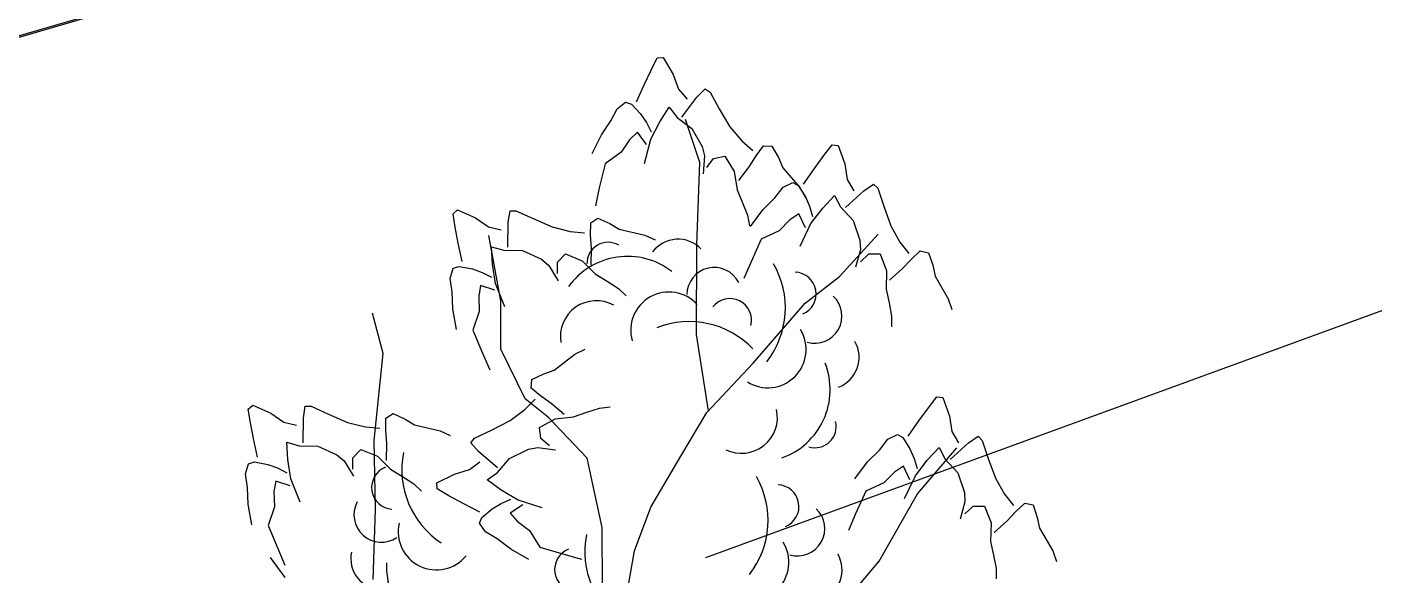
# Model space of a CAD drawing. Header units: millimetres. Extents: x 524954 to 526204, y 9523489 to 9524010.
# Drawn here: x 525505.92 to 525514.59, y 9523670.99 to 9523674.52 of the extents above; entities that cross this region are included whole.
import ezdxf

# ---------------------------------------------------------------- set-up
doc = ezdxf.new("R2010")
doc.units = ezdxf.units.MM
doc.linetypes.add('ACAD_ISO12W100', pattern=[21, 12, -3, 0, -3, 0, -3])
doc.linetypes.add('AXES2', pattern=[28.575, 19.05, -3.175, 3.175, -3.175])
for name, color, linetype in [('Arbre', 34, 'ACAD_ISO12W100'), ('Axe_Route_Existante', 1, 'AXES2'), ('Bord_Route_Existante', 6, 'Continuous')]:
    doc.layers.add(name, color=color, linetype=linetype)
doc.layers.add('Bord_Route_Existante_POLY3D', color=6, linetype='Continuous', plot=False)

# ---------------------------------------------------------------- blocks, each defined once
blk = doc.blocks.new('v088')
at = {"color": 3, "linetype": 'Continuous'}
for p, q in [((0.0161, 12.3965), (0.0546, 12.3999)), ((0.0546, 12.3999), (0.1184, 12.2906)), ((-0.0686, 12.2238), (-0.0239, 12.3184)), ((-0.0239, 12.3184), (0.0161, 12.3965)), ((0.1184, 12.2906), (0.1522, 12.1952)), ((-0.1179, 12.1126), (-0.0686, 12.2238)), ((0.1522, 12.1952), (0.2074, 12.1313)), ((0.1746, 12.0155), (0.2717, 12.1435)), ((0.2717, 12.1435), (0.3242, 12.1966)), ((0.3242, 12.1966), (0.3557, 12.1751)), ((0.3557, 12.1751), (0.415, 12.0689)), ((-0.2828, 11.9912), (-0.2428, 12.0693)), ((-0.2428, 12.0693), (-0.1881, 12.111)), ((-0.1881, 12.111), (-0.1505, 12.0986)), ((-0.1505, 12.0986), (-0.0915, 12.0354)), ((0.0317, 11.9844), (0.0922, 12.0781)), ((0.0922, 12.0781), (0.1437, 12.0135)), ((0.415, 12.0689), (0.4841, 11.9528)), ((-0.344, 11.9013), (-0.2828, 11.9912)), ((-0.0915, 12.0354), (-0.0536, 11.98)), ((-0.0536, 11.98), (-0.0225, 11.9193)), ((-0.0252, 11.8718), (0.0317, 11.9844)), ((0.1437, 12.0135), (0.2395, 11.9416)), ((-0.4033, 11.7804), (-0.344, 11.9013)), ((-0.1123, 11.9179), (-0.1618, 11.8694)), ((-0.0542, 11.8389), (-0.1123, 11.9179)), ((0.2395, 11.9416), (0.3048, 11.8248)), ((0.4841, 11.9528), (0.5601, 11.8616)), ((-0.1618, 11.8694), (-0.2169, 11.7884)), ((-0.066, 11.7153), (-0.0252, 11.8718)), ((0.3048, 11.8248), (0.32, 11.7651)), ((0.5601, 11.8616), (0.6304, 11.8005)), ((0.6527, 11.7656), (0.6994, 11.8293)), ((0.6994, 11.8293), (0.7544, 11.828)), ((0.7544, 11.828), (0.796, 11.7537)), ((1.0886, 11.7676), (1.1424, 11.8368)), ((1.1424, 11.8368), (1.1809, 11.833)), ((1.1809, 11.833), (1.2232, 11.7138)), ((-0.3202, 11.714), (-0.3572, 11.5582)), ((-0.2169, 11.7884), (-0.3202, 11.714)), ((0.32, 11.7651), (0.3106, 11.6498)), ((0.3344, 11.6895), (0.378, 11.7487)), ((0.378, 11.7487), (0.4498, 11.7623)), ((0.4498, 11.7623), (0.5114, 11.6644)), ((0.6075, 11.6944), (0.6527, 11.7656)), ((0.796, 11.7537), (0.824, 11.6885)), ((1.027, 11.683), (1.0886, 11.7676)), ((1.2232, 11.7138), (1.2386, 11.6137)), ((0.5114, 11.6644), (0.5299, 11.5465)), ((0.5418, 11.6075), (0.6075, 11.6944)), ((0.824, 11.6885), (0.9344, 11.5607)), ((0.9578, 11.583), (1.027, 11.683)), ((-0.3572, 11.5582), (-0.3824, 11.4437)), ((0.5299, 11.5465), (0.5653, 11.4632)), ((0.7732, 11.4945), (0.827, 11.5637)), ((0.827, 11.5637), (0.8886, 11.5945)), ((0.8886, 11.5945), (0.9232, 11.5753)), ((0.9232, 11.5753), (0.9693, 11.5022)), ((0.9344, 11.5607), (0.97, 11.497)), ((1.2271, 11.433), (1.3463, 11.5407)), ((1.2386, 11.6137), (1.2809, 11.5407)), ((1.3463, 11.5407), (1.4079, 11.583)), ((1.4079, 11.583), (1.4348, 11.556)), ((1.4348, 11.556), (1.4733, 11.4406)), ((0.5653, 11.4632), (0.5962, 11.3829)), ((0.6962, 11.4176), (0.7732, 11.4945)), ((0.9693, 11.5022), (0.9963, 11.4406)), ((1.0809, 11.4291), (1.1578, 11.5099)), ((1.1578, 11.5099), (1.1963, 11.4368)), ((-1.2987, 11.3921), (-1.2695, 11.4174)), ((-1.2853, 11.3054), (-1.2987, 11.3921)), ((-1.2695, 11.4174), (-1.1537, 11.3664)), ((-1.1537, 11.3664), (-1.0704, 11.3089)), ((-0.9434, 11.3371), (-0.9319, 11.4109)), ((-0.9319, 11.4109), (-0.8938, 11.412)), ((-0.8938, 11.412), (-0.7835, 11.3608)), ((-0.7835, 11.3608), (-0.6595, 11.3072)), ((-0.4126, 11.3334), (-0.3673, 11.3647)), ((-0.3673, 11.3647), (-0.2901, 11.3288)), ((0.5962, 11.3829), (0.6091, 11.3149)), ((0.6155, 11.3099), (0.6962, 11.4176)), ((0.927, 11.3906), (0.8693, 11.3522)), ((0.9693, 11.3022), (0.927, 11.3906)), ((0.9963, 11.4406), (1.0155, 11.3753)), ((1.004, 11.3291), (1.0809, 11.4291)), ((1.1963, 11.4368), (1.2771, 11.3483)), ((1.4733, 11.4406), (1.5194, 11.3137)), ((-1.266, 11.2026), (-1.2853, 11.3054)), ((-1.0704, 11.3089), (-0.9882, 11.2895)), ((-0.9469, 11.1764), (-0.9434, 11.3371)), ((-0.6595, 11.3072), (-0.5444, 11.2779)), ((-0.5444, 11.2779), (-0.4516, 11.2697)), ((-0.4131, 11.2545), (-0.4126, 11.3334)), ((-0.2901, 11.3288), (-0.2291, 11.2925)), ((-0.2291, 11.2925), (-0.0648, 11.2537)), ((0.8001, 11.2829), (0.6847, 11.2291)), ((0.8693, 11.3522), (0.8001, 11.2829)), ((0.9347, 11.1829), (1.004, 11.3291)), ((1.2771, 11.3483), (1.3194, 11.2214)), ((1.5194, 11.3137), (1.5771, 11.2099)), ((-1.2408, 11.0836), (-1.266, 11.2026)), ((-0.4079, 11.1703), (-0.4131, 11.2545)), ((-0.0648, 11.2537), (0.0014, 11.223)), ((0.6847, 11.2291), (0.6193, 11.0829)), ((1.3194, 11.2214), (1.3232, 11.1598)), ((1.5771, 11.2099), (1.6348, 11.1368)), ((-1.0503, 11.1789), (-0.9708, 11.1567)), ((-1.0444, 11.0675), (-1.0503, 11.1789)), ((-0.9708, 11.1567), (-0.851, 11.1547)), ((-0.851, 11.1547), (-0.7296, 11.0984)), ((-0.6257, 11.0796), (-0.5755, 11.1328)), ((-0.5755, 11.1328), (-0.4682, 11.0896)), ((-0.4102, 11.0614), (-0.4079, 11.1703)), ((1.3232, 11.1598), (1.2925, 11.0483)), ((1.3232, 11.0829), (1.3771, 11.1329)), ((1.3771, 11.1329), (1.4502, 11.1329)), ((1.4502, 11.1329), (1.4925, 11.0252)), ((1.6502, 11.0983), (1.7079, 11.1522)), ((1.7079, 11.1522), (1.7617, 11.1406)), ((1.7617, 11.1406), (1.7887, 11.0598)), ((-1.3166, 10.9752), (-1.2967, 11.0411)), ((-1.2967, 11.0411), (-1.2589, 11.0531)), ((-1.2589, 11.0531), (-1.1741, 11.0365)), ((-1.1741, 11.0365), (-1.1109, 11.0139)), ((-1.1109, 11.0139), (-1.0501, 10.983)), ((-1.0245, 10.9429), (-1.0444, 11.0675)), ((-0.7296, 11.0984), (-0.6822, 11.0589)), ((-0.6822, 11.0589), (-0.6222, 10.96)), ((-0.6263, 11.0061), (-0.6257, 11.0796)), ((-0.4682, 11.0896), (-0.3841, 11.005)), ((0.6193, 11.0829), (0.5731, 10.9752)), ((1.4925, 11.0252), (1.4886, 10.906)), ((1.5117, 10.9637), (1.5925, 11.0368)), ((1.5925, 11.0368), (1.6502, 11.0983)), ((1.7887, 11.0598), (1.8041, 10.9906)), ((-1.3032, 10.8885), (-1.3166, 10.9752)), ((-1.122, 10.9292), (-1.1336, 10.8608)), ((-1.0286, 10.8992), (-1.122, 10.9292)), ((-0.9657, 10.7922), (-1.0245, 10.9429)), ((-0.3841, 11.005), (-0.3065, 10.9583)), ((-0.3065, 10.9583), (-0.2344, 10.9114)), ((1.8041, 10.9906), (1.8887, 10.8444)), ((-1.3, 10.7798), (-1.3032, 10.8885)), ((-1.1336, 10.8608), (-1.1308, 10.7629)), ((-0.2344, 10.9114), (-0.1841, 10.8638)), ((1.4886, 10.906), (1.5079, 10.8175)), ((1.8887, 10.8444), (1.9118, 10.7752)), ((-1.2771, 10.6471), (-1.3, 10.7798)), ((-1.1308, 10.7629), (-1.1708, 10.642)), ((1.5079, 10.8175), (1.5233, 10.7329)), ((1.5233, 10.7329), (1.5233, 10.6636)), ((-1.1708, 10.642), (-1.1094, 10.4942)), ((-1.1094, 10.4942), (-1.0628, 10.3867)), ((-0.514, 10.4875), (-0.4484, 10.5194)), ((-0.648, 10.3846), (-0.514, 10.4875)), ((-0.7957, 10.2682), (-0.7912, 10.3231)), ((-0.7912, 10.3231), (-0.7146, 10.3603)), ((-0.7146, 10.3603), (-0.648, 10.3846)), ((-0.7348, 10.218), (-0.7957, 10.2682)), ((-2.6162, 10.1323), (-2.587, 10.1577)), ((-2.587, 10.1577), (-2.4712, 10.1066)), ((-2.2608, 10.0773), (-2.2494, 10.1511)), ((-2.2494, 10.1511), (-2.2113, 10.1522)), ((-2.2113, 10.1522), (-2.101, 10.101)), ((-0.8359, 10.1311), (-0.7709, 10.1978)), ((-0.6662, 10.1688), (-0.7348, 10.218)), ((-0.5833, 10.0982), (-0.6662, 10.1688)), ((-0.3559, 10.1397), (-0.2873, 10.1487)), ((1.7617, 10.1424), (1.8156, 10.2117)), ((1.8156, 10.2117), (1.8541, 10.2078)), ((1.8541, 10.2078), (1.8964, 10.0886)), ((-2.6028, 10.0456), (-2.6162, 10.1323)), ((-2.4712, 10.1066), (-2.3879, 10.0492)), ((-2.2643, 9.9167), (-2.2608, 10.0773)), ((-2.101, 10.101), (-1.977, 10.0475)), ((-1.7305, 9.9947), (-1.7301, 10.0737)), ((-1.7301, 10.0737), (-1.6848, 10.1049)), ((-1.6848, 10.1049), (-1.6075, 10.069)), ((-1.6075, 10.069), (-1.5466, 10.0327)), ((-1.0512, 9.9981), (-0.9313, 10.0604)), ((-0.9313, 10.0604), (-0.8359, 10.1311)), ((-0.7431, 10.0152), (-0.6418, 10.0712)), ((-0.6418, 10.0712), (-0.5231, 10.0829)), ((-0.5231, 10.0829), (-0.4378, 10.1134)), ((-0.4378, 10.1134), (-0.3559, 10.1397)), ((1.7002, 10.0578), (1.7617, 10.1424)), ((1.8964, 10.0886), (1.9118, 9.9886)), ((-2.5835, 9.9428), (-2.6028, 10.0456)), ((-2.3879, 10.0492), (-2.3057, 10.0298)), ((-1.977, 10.0475), (-1.8618, 10.0181)), ((-1.8618, 10.0181), (-1.7691, 10.0099)), ((-1.7254, 9.9105), (-1.7305, 9.9947)), ((-1.5466, 10.0327), (-1.3822, 9.9939)), ((-1.3822, 9.9939), (-1.316, 9.9632)), ((-1.1606, 9.945), (-1.0512, 9.9981)), ((-0.7336, 9.9427), (-0.7431, 10.0152)), ((1.631, 9.9578), (1.7002, 10.0578)), ((1.9118, 9.9886), (1.9541, 9.9155)), ((-2.5582, 9.8238), (-2.5835, 9.9428)), ((-2.3678, 9.9191), (-2.2883, 9.8969)), ((-2.3619, 9.8077), (-2.3678, 9.9191)), ((-2.2883, 9.8969), (-2.1685, 9.895)), ((-2.1685, 9.895), (-2.0471, 9.8386)), ((-1.7277, 9.8016), (-1.7254, 9.9105)), ((-1.1838, 9.9148), (-1.1606, 9.945)), ((-1.1339, 9.8592), (-1.1838, 9.9148)), ((-0.8138, 9.874), (-0.7533, 9.8858)), ((-0.7533, 9.8858), (-0.6387, 9.8698)), ((-0.677, 9.8958), (-0.7336, 9.9427)), ((1.4463, 9.8693), (1.5002, 9.9386)), ((1.5002, 9.9386), (1.5617, 9.9693)), ((1.5617, 9.9693), (1.5963, 9.9501)), ((1.5963, 9.9501), (1.6425, 9.877)), ((1.9002, 9.8078), (2.0195, 9.9155)), ((2.0195, 9.9155), (2.081, 9.9578)), ((2.081, 9.9578), (2.1079, 9.9309)), ((2.1079, 9.9309), (2.1464, 9.8155)), ((-2.3419, 9.6831), (-2.3619, 9.8077)), ((-2.0471, 9.8386), (-1.9997, 9.7992)), ((-1.9997, 9.7992), (-1.9397, 9.7002)), ((-1.9438, 9.7464), (-1.9432, 9.8199)), ((-1.9432, 9.8199), (-1.893, 9.873)), ((-1.893, 9.873), (-1.7856, 9.8299)), ((-1.7856, 9.8299), (-1.7015, 9.7452)), ((-1.0116, 9.755), (-1.1339, 9.8592)), ((-1.0114, 9.724), (-0.9342, 9.8156)), ((-0.9342, 9.8156), (-0.8138, 9.874)), ((1.3694, 9.7924), (1.4463, 9.8693)), ((1.6425, 9.877), (1.6694, 9.8155)), ((1.6694, 9.8155), (1.6887, 9.7501)), ((1.6771, 9.7039), (1.7541, 9.8039)), ((1.7541, 9.8039), (1.831, 9.8847)), ((1.831, 9.8847), (1.8695, 9.8116)), ((1.8695, 9.8116), (1.9502, 9.7232)), ((2.1464, 9.8155), (2.1926, 9.6885)), ((-2.634, 9.7155), (-2.6142, 9.7814)), ((-2.6206, 9.6288), (-2.634, 9.7155)), ((-2.6142, 9.7814), (-2.5764, 9.7933)), ((-2.5764, 9.7933), (-2.4916, 9.7768)), ((-2.4916, 9.7768), (-2.4283, 9.7541)), ((-2.4283, 9.7541), (-2.3676, 9.7232)), ((-1.7015, 9.7452), (-1.624, 9.6985)), ((-1.4022, 9.6572), (-1.2895, 9.7147)), ((-1.2895, 9.7147), (-1.1923, 9.7429)), ((-1.1923, 9.7429), (-1.1254, 9.7944)), ((-1.0789, 9.6763), (-1.0114, 9.724)), ((1.2886, 9.6847), (1.3694, 9.7924)), ((1.5425, 9.727), (1.4733, 9.6578)), ((1.6002, 9.7655), (1.5425, 9.727)), ((1.6425, 9.677), (1.6002, 9.7655)), ((1.9502, 9.7232), (1.9925, 9.5962)), ((-2.6175, 9.52), (-2.6206, 9.6288)), ((-2.4395, 9.6694), (-2.4511, 9.6011)), ((-2.3461, 9.6395), (-2.4395, 9.6694)), ((-2.2831, 9.5325), (-2.3419, 9.6831)), ((-1.624, 9.6985), (-1.5519, 9.6516)), ((-1.5519, 9.6516), (-1.5015, 9.6041)), ((-1.401, 9.6186), (-1.4022, 9.6572)), ((-0.9888, 9.6106), (-1.0789, 9.6763)), ((1.4733, 9.6578), (1.3579, 9.6039)), ((1.6079, 9.5578), (1.6771, 9.7039)), ((2.1926, 9.6885), (2.2503, 9.5847)), ((-2.4511, 9.6011), (-2.4483, 9.5032)), ((-1.3254, 9.5742), (-1.401, 9.6186)), ((-1.2335, 9.5242), (-1.3254, 9.5742)), ((-0.9892, 9.5252), (-0.9269, 9.5527)), ((-0.8796, 9.5473), (-0.9888, 9.6106)), ((-0.7257, 9.4976), (-0.8796, 9.5473)), ((1.3579, 9.6039), (1.2925, 9.4577)), ((1.9925, 9.5962), (1.9964, 9.5347)), ((2.2503, 9.5847), (2.308, 9.5116)), ((-2.5946, 9.3874), (-2.6175, 9.52)), ((-2.4483, 9.5032), (-2.4883, 9.3823)), ((-1.1253, 9.4685), (-1.2335, 9.5242)), ((-1.1132, 9.4352), (-1.0467, 9.4905)), ((-1.0467, 9.4905), (-0.9892, 9.5252)), ((-0.8484, 9.5165), (-0.9306, 9.463)), ((-0.9306, 9.463), (-0.885, 9.4108)), ((1.2925, 9.4577), (1.2463, 9.35)), ((1.9964, 9.5347), (1.9656, 9.4231)), ((1.9964, 9.4577), (2.0502, 9.5077)), ((2.0502, 9.5077), (2.1233, 9.5077)), ((2.1233, 9.5077), (2.1656, 9.4)), ((2.2657, 9.4116), (2.3233, 9.4731)), ((2.3233, 9.4731), (2.381, 9.527)), ((2.381, 9.527), (2.4349, 9.5154)), ((2.4349, 9.5154), (2.4618, 9.4347)), ((-2.4883, 9.3823), (-2.4269, 9.2344)), ((-1.1278, 9.3984), (-1.1132, 9.4352)), ((-1.0892, 9.3413), (-1.1278, 9.3984)), ((-0.885, 9.4108), (-0.8073, 9.3511)), ((2.1656, 9.4), (2.1618, 9.2808)), ((2.1849, 9.3385), (2.2657, 9.4116)), ((2.4618, 9.4347), (2.4772, 9.3654)), ((2.4772, 9.3654), (2.5618, 9.2193)), ((-1.0136, 9.2969), (-1.0892, 9.3413)), ((-0.9273, 9.2307), (-1.0136, 9.2969)), ((-0.8073, 9.3511), (-0.7389, 9.2437)), ((2.1618, 9.2808), (2.181, 9.1923)), ((-2.4269, 9.2344), (-2.3802, 9.1269)), ((-0.81, 9.1646), (-0.9273, 9.2307)), ((-0.7389, 9.2437), (-0.5855, 9.1979)), ((-0.5855, 9.1979), (-0.4727, 9.1661)), ((2.181, 9.1923), (2.1964, 9.1077)), ((2.5618, 9.2193), (2.5849, 9.15)), ((2.1964, 9.1077), (2.1964, 9.0385))]:
    blk.add_line(p, q, dxfattribs=at)
at = {"linetype": 'Continuous'}
for p, q in [((0.2897, 11.7219), (0.1969, 11.9998)), ((0.2697, 11.1929), (0.2897, 11.7219)), ((-0.9914, 10.8307), (-1.0686, 11.252)), ((0.2693, 10.6145), (0.2697, 11.1929)), ((1.1882, 10.9882), (1.4374, 11.2608)), ((0.9679, 10.8157), (1.1882, 10.9882)), ((-0.9911, 10.5198), (-0.9914, 10.8307)), ((0.6339, 10.4293), (0.9679, 10.8157)), ((-1.7492, 10.4915), (-1.8168, 10.7513)), ((0.3448, 10.1217), (0.2693, 10.6145)), ((-0.8352, 10.1996), (-0.9911, 10.5198)), ((-1.8059, 9.9306), (-1.7492, 10.4915)), ((0.3358, 10.1122), (0.6339, 10.4293)), ((-0.6834, 10.0784), (-0.8352, 10.1996)), ((-0.4354, 9.8162), (-0.6834, 10.0784)), ((0.1676, 9.8288), (0.3358, 10.1122)), ((-1.7966, 9.483), (-1.8059, 9.9306)), ((-0.339, 9.3704), (-0.4354, 9.8162)), ((-0.0246, 9.5014), (0.1676, 9.8288)), ((1.6901, 9.587), (1.945, 9.8846)), ((1.4442, 9.1527), (1.6901, 9.587)), ((-1.8121, 9.0349), (-1.7966, 9.483)), ((-0.1306, 9.2193), (-0.0246, 9.5014)), ((-0.337, 8.9787), (-0.339, 9.3704)), ((-0.1861, 8.901), (-0.1306, 9.2193)), ((-2.3783, 9.048), (-2.4742, 9.1766)), ((1.08, 8.7222), (1.4442, 9.1527))]:
    blk.add_line(p, q, dxfattribs=at)
at = {"color": 3, "linetype": 'Continuous'}
for centre, major_axis, start_param, end_param in [((-0.3005, 11.0717), (0.0964, 0.0964), 0.254619, 2.377018), ((0.1501, 11.0237), (0.1445, 0.1445), 6.263619, 7.998733), ((-0.1756, 10.6509), (0.3298, 0.3298), 0.12682, 1.733702), ((0.3829, 10.8698), (-0.1246, 0.1246), 4.396235, 7.060094), ((0.2754, 10.7857), (0.3995, 0.3995), 4.836335, 6.022049), ((0.8987, 10.8757), (0.099, 0.099), 4.31771, 7.031286), ((-0.3757, 10.5998), (0.1641, 0.1641), 0.282297, 2.520721), ((0.0911, 10.6412), (0.1741, 0.1741), 6.236163, 8.918901), ((0.4834, 10.7051), (-0.099, 0.099), 3.680741, 6.394318), ((1.0287, 10.7332), (-0.1246, 0.1246), 2.081137, 4.744996), ((0.2226, 10.1318), (-0.3995, 0.3995), 4.689978, 5.875693), ((0.7276, 10.5169), (-0.1741, 0.1741), 1.793126, 4.475865), ((1.1114, 10.4666), (-0.1445, 0.1445), 2.713295, 4.448408), ((0.6623, 10.2582), (-0.3298, 0.3298), 2.69514, 4.302022), ((0.5573, 10.0804), (0.1641, 0.1641), 3.478918, 5.717341), ((1.0314, 10.0206), (0.0964, 0.0964), 3.62262, 5.745019), ((-1.0632, 9.7428), (0.3995, 0.3995), 2.158504, 3.344219), ((-1.6825, 9.6282), (-0.099, 0.099), -0.421529, 2.292047), ((0.1648, 9.4153), (0.3995, 0.3995), 4.836335, 6.022049), ((0.7881, 9.5054), (-0.099, 0.099), 2.746913, 5.46049), ((-1.7599, 9.4514), (-0.1246, 0.1246), 0.293965, 2.957824), ((0.9181, 9.3628), (0.1246, 0.1246), 3.651933, 6.315792), ((-1.4053, 9.3432), (0.1741, 0.1741), 2.133893, 4.816631), ((0.1148, 9.2139), (-0.3995, 0.3995), 0.587708, 1.773422), ((-1.7527, 9.1724), (-0.1445, 0.1445), 0.590553, 2.325666), ((-0.5045, 9.0993), (0.099, 0.099), 1.149268, 3.862844), ((0.617, 9.1466), (-0.1741, 0.1741), 1.793126, 4.475865), ((1.0008, 9.0963), (-0.1445, 0.1445), 2.713295, 4.448408), ((-1.2605, 9.1191), (0.3298, 0.3298), 2.307735, 3.914618)]:
    blk.add_ellipse(centre, major_axis=major_axis, ratio=1, start_param=start_param, end_param=end_param, dxfattribs=at)

msp = doc.modelspace()

# ---------------------------------------------------------------- linework, layer by layer
at = {"layer": 'Axe_Route_Existante', "ltscale": 0.5, "flags": 128}
msp.add_lwpolyline([(524973.1006, 9523802.4898), (525007.2599, 9523792.7789), (525027.5397, 9523787.3639), (525056.127, 9523779.7555), (525082.6741, 9523773.1018), (525107.5461, 9523770.0482), (525120.6839, 9523770.1387), (525151.7769, 9523772.6475), (525176.8993, 9523773.8938), (525199.3238, 9523771.0951), (525218.3374, 9523765.2638), (525227.1918, 9523761.5338), (525233.8432, 9523758.0939), (525246.4683, 9523751.1671), (525256.5059, 9523745.5314), (525267.0137, 9523739.6936), (525277.6906, 9523733.7041), (525288.8492, 9523727.2989), (525294.6323, 9523724.0225), (525301.9269, 9523719.9656), (525310.6912, 9523715.3327), (525328.3203, 9523705.7836), (525328.3203, 9523705.7836), (525337.316, 9523700.6906), (525351.1378, 9523692.7026), (525363.6961, 9523685.45), (525368.8009, 9523682.6275), (525375.4747, 9523679.1094), (525390.2246, 9523670.468), (525400.9, 9523665.0189), (525419.6189, 9523658.4557), (525435.368, 9523656.0458), (525454.334, 9523656.6254), (525476.2882, 9523660.7337), (525488.7843, 9523664.7682), (525501.8593, 9523668.0118), (525521.809, 9523675.315), (525541.1161, 9523687.8016), (525552.6204, 9523697.7078), (525562.3507, 9523710.1798), (525568.681, 9523722.5716), (525575.0591, 9523738.7043), (525576.9948, 9523751.0514), (525577.7976, 9523776.0689), (525576.166, 9523799.5198), (525574.1814, 9523815.4285), (525572.049, 9523834.2039), (525569.9196, 9523851.0411), (525567.3258, 9523868.1897), (525565.5786, 9523885.3791), (525563.6895, 9523903.2192), (525561.3556, 9523920.7008), (525558.8385, 9523938.161)], dxfattribs=at)
at = {"layer": 'Bord_Route_Existante', "flags": 128}
msp.add_lwpolyline([(525461.814, 9523688.848), (525465.7271, 9523687.8724), (525467.4439, 9523686.9056), (525469.9038, 9523685.5776), (525473.9168, 9523682.5381), (525478.7028, 9523677.8222), (525481.4894, 9523674.435), (525481.9993, 9523673.9595), (525482.5383, 9523673.6221), (525483.167, 9523673.4235), (525492.0574, 9523671.897), (525493.3536, 9523671.8761), (525495.5424, 9523672.1383), (525500.6799, 9523672.9347), (525513.2603, 9523676.6134), (525519.6005, 9523679.8528), (525521.935, 9523681.1174), (525530.1879, 9523685.9278), (525538.3311, 9523691.5676), (525543.6776, 9523696.6186), (525549.9382, 9523703.9102)], dxfattribs=at)
at = {"layer": 'Bord_Route_Existante_POLY3D'}
msp.add_polyline3d([(525495.5424, 9523672.1383, 275.29), (525500.6799, 9523672.9347, 275.24), (525500.6945, 9523672.9569, 275.24), (525513.2603, 9523676.6134, 275.18), (525519.6005, 9523679.8528, 275.06), (525521.935, 9523681.1174, 275.04), (525530.1879, 9523685.9278, 275.03), (525538.3311, 9523691.5676, 275.02), (525538.489, 9523691.7299, 275.02), (525541.782, 9523694.8838, 274.96), (525542.4762, 9523695.4712, 274.98), (525543.6776, 9523696.6186, 275.09), (525549.9382, 9523703.9102, 275.17), (525556.3199, 9523711.7393, 275.22), (525557.2603, 9523713.4128, 275.19), (525561.7549, 9523720.1739, 275.27), (525564.2077, 9523725.2978, 275.22)], dxfattribs=at)

# ---------------------------------------------------------------- block references
at = {"layer": 'Arbre'}
msp.add_blockref('v088', (525509.9629, 9523661.9221), dxfattribs=at)

doc.saveas('drawing.dxf')
